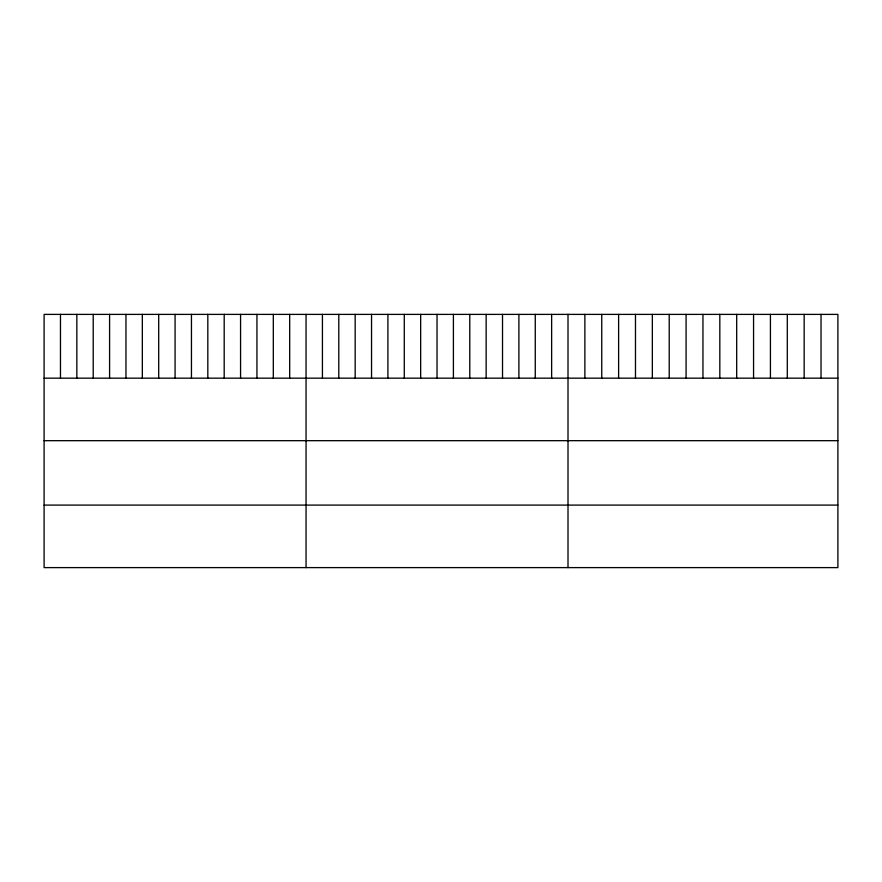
<?xml version="1.0" encoding="UTF-8"?>
<svg xmlns="http://www.w3.org/2000/svg" width="882" height="882" viewBox="0 0 882 882"><rect width="100%" height="100%" fill="white"/><g stroke="black" fill="none" stroke-linecap="round" stroke-linejoin="round"><path stroke-width="1.32" d="M837.9 378.169L837.9 567.611L44.1 567.611L44.1 314.389L837.9 314.389L837.9 378.169L44.1 378.169M44.1 440.68L837.9 440.68M44.1 505.099L837.9 505.099M821.032 314.389L821.032 378.169M804.163 314.389L804.163 378.169M787.295 314.389L787.295 378.169M770.427 314.389L770.427 378.169M753.559 314.389L753.559 378.169M736.691 314.389L736.691 378.169M719.822 314.389L719.822 378.169M702.954 314.389L702.954 378.169M686.086 314.389L686.086 378.169M669.217 314.389L669.217 378.169M652.349 314.389L652.349 378.169M635.481 314.389L635.481 378.169M618.613 314.389L618.613 378.169M601.745 314.389L601.745 378.169M584.876 314.389L584.876 378.169M568.008 314.389L568.008 567.611M551.636 314.389L551.636 378.169M535.264 314.389L535.264 378.169M518.892 314.389L518.892 378.169M502.52 314.389L502.52 378.169M486.147 314.389L486.147 378.169M469.775 314.389L469.775 378.169M453.403 314.389L453.403 378.169M437.031 314.389L437.031 378.169M420.659 314.389L420.659 378.169M404.287 314.389L404.287 378.169M387.915 314.389L387.915 378.169M371.543 314.389L371.543 378.169M355.17 314.389L355.17 378.169M338.798 314.389L338.798 378.169M322.426 314.389L322.426 378.169M306.054 314.389L306.054 567.611M289.682 314.389L289.682 378.169M273.31 314.389L273.31 378.169M256.938 314.389L256.938 378.169M240.565 314.389L240.565 378.169M224.193 314.389L224.193 378.169M207.821 314.389L207.821 378.169M191.449 314.389L191.449 378.169M175.077 314.389L175.077 378.169M158.705 314.389L158.705 378.169M142.333 314.389L142.333 378.169M125.961 314.389L125.961 378.169M109.589 314.389L109.589 378.169M93.216 314.389L93.216 378.169M76.844 314.389L76.844 378.169M60.472 314.389L60.472 378.169"/></g></svg>
